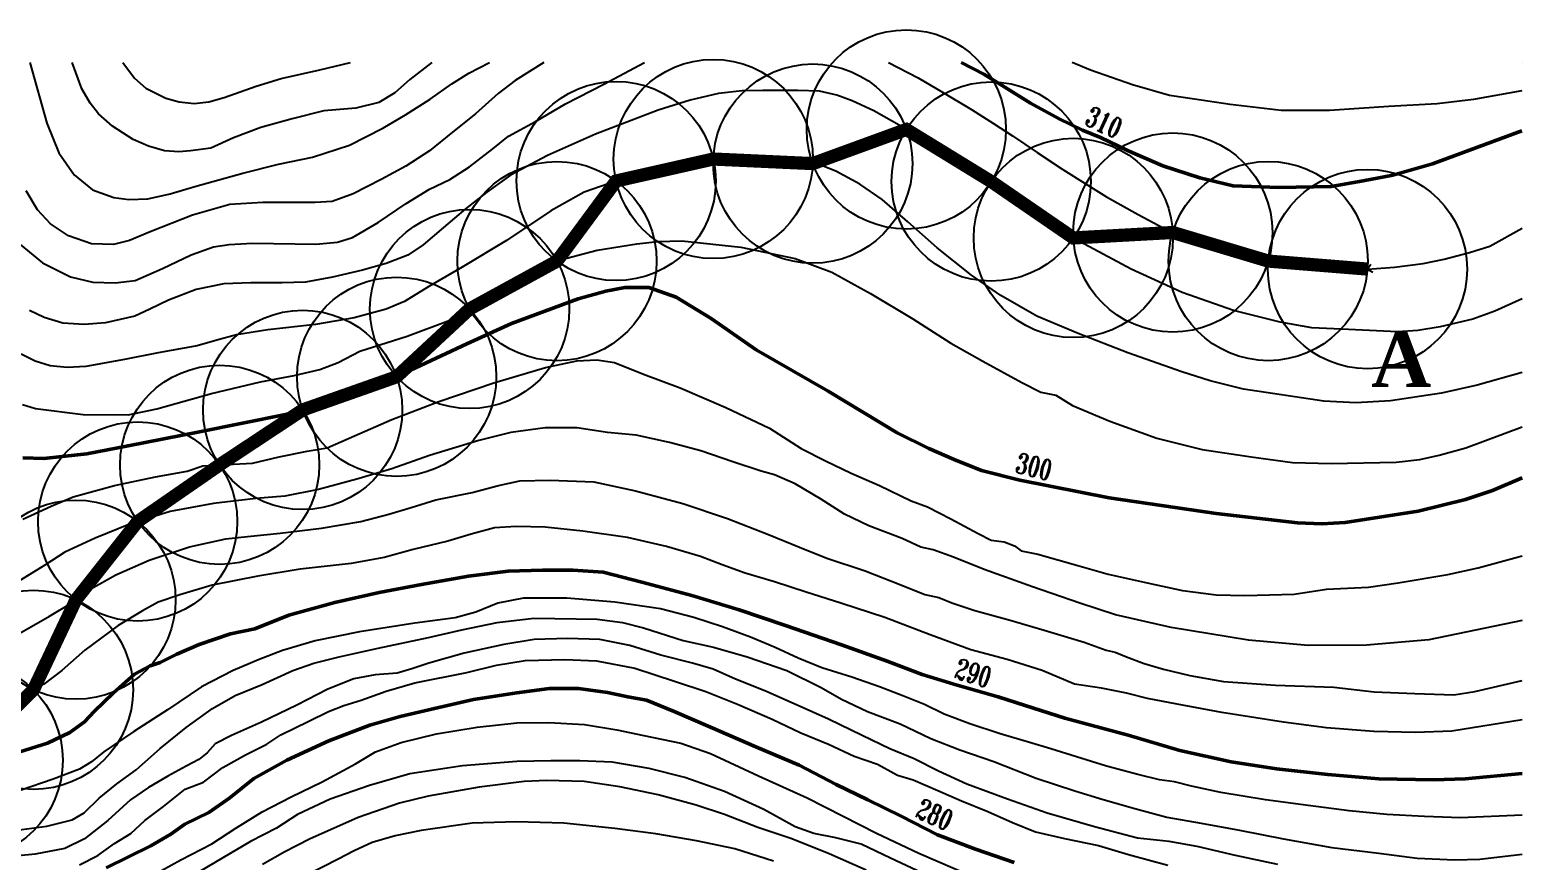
# Model space of a CAD drawing. Header units: millimetres. Extents: x 2268 to 10992, y 389 to 3530.
# Drawn here: x 2553 to 3118, y 1330 to 1645 of the extents above; entities that cross this region are included whole.
import ezdxf
from ezdxf.enums import TextEntityAlignment as Align

# ---------------------------------------------------------------- set-up
doc = ezdxf.new("R2010")
doc.units = ezdxf.units.MM
doc.layers.get('0').update_dxf_attribs({"true_color": 0xd9d9d9})
doc.layers.add('cerchi', color=101, linetype='Continuous')
doc.layers.add('tracciolino 1', color=140, linetype='Continuous')
doc.layers.add('linee rosse', color=7, linetype='Continuous', lineweight=50, true_color=0xffc2c2)
doc.layers.add('testo', color=7, linetype='Continuous', true_color=0x990000)
doc.styles.get("Standard").update_dxf_attribs({"font": 'times.ttf'})
doc.styles.add('TRIPLEX', font='romant', dxfattribs={"width": 0.86, "height": 10})

msp = doc.modelspace()

# ---------------------------------------------------------------- linework, layer by layer
at = {"ltscale": 0.5, "transparency": 33554687}
msp.add_line((3118.1277, 1632.13514), (3118.1277, 1632.13514), dxfattribs=at)
at = {"linetype": 'ByBlock', "ltscale": 0.5, "transparency": 33554687}
for p, q in [((3057.52151, 1555.02438), (3061.58678, 1552.77348)), ((3058.22938, 1551.9902), (3060.87891, 1555.80766))]:
    msp.add_line(p, q, dxfattribs=at)
at = {"transparency": 33554687}
for points in [[(2547.00224, 1565.02807), (2557.61732, 1556.25022), (2568.16436, 1551.01072), (2576.60199, 1548.96936), (2585.14168, 1548.66316), (2592.62668, 1549.58177), (2603.0036, 1554.17483), (2613.92488, 1559.24422), (2622.32849, 1562.34028), (2628.23143, 1563.27165), (2637.09434, 1563.66717), (2661.11436, 1563.39498), (2669.35211, 1564.13073), (2674.9616, 1565.8106), (2684.72611, 1571.59445), (2695.37522, 1578.7052), (2704.18709, 1584.18285), (2711.8422, 1587.8573), (2719.29317, 1592.62048), (2728.13907, 1599.49306), (2734.09304, 1604.1882), (2744.29985, 1609.83596), (2755.69746, 1616.47039), (2770.17411, 1623.95538), (2785.58078, 1632.13514)], [(2747.49869, 1632.13514), (2736.59526, 1625.2963), (2730.19745, 1620.45104), (2721.64074, 1612.76192), (2712.93093, 1605.82129), (2704.18709, 1598.6425), (2695.17108, 1592.89266), (2685.81484, 1587.78926), (2675.19976, 1582.34563), (2667.27247, 1579.52174), (2660.91023, 1579.07945), (2652.33651, 1579.07945), (2641.075, 1579.07945), (2628.58867, 1578.39899), (2614.33316, 1574.35029), (2598.37651, 1567.95403), (2590.55129, 1564.72187), (2584.39319, 1563.22487), (2576.15969, 1563.49705), (2567.38184, 1566.45703), (2560.64534, 1570.98205), (2555.60999, 1576.32361), (2551.35715, 1583.53642)], [(2552.77577, 1632.13514), (2559.25585, 1609.15605), (2563.72112, 1597.92469), (2569.58392, 1589.57361), (2576.53748, 1583.88124), (2584.5477, 1581.01801), (2590.30824, 1580.24255), (2597.5004, 1580.5408), (2605.95374, 1582.45388), (2615.22515, 1585.21059), (2633.4271, 1590.22124), (2646.99335, 1593.69802), (2659.87788, 1596.25448), (2673.81908, 1600.82201), (2686.46501, 1607.29836), (2695.05469, 1612.37718), (2704.46244, 1618.23998), (2712.69423, 1624.03461), (2719.07772, 1628.07381), (2726.93031, 1632.13514)], [(2705.08179, 1632.13514), (2696.74182, 1625.67444), (2691.03254, 1620.69418), (2684.93113, 1617.04697), (2676.2051, 1614.83138), (2664.13864, 1613.80879), (2652.14035, 1610.84331), (2640.2784, 1607.53696), (2629.88215, 1603.61706), (2621.36064, 1599.69717), (2613.6231, 1598.6405), (2609.15357, 1598.2826), (2603.84041, 1598.6405), (2597.69213, 1600.4428), (2591.8762, 1603.0376), (2584.12566, 1608.08234), (2578.82538, 1612.71804), (2575.59015, 1616.70611), (2572.50522, 1622.1751), (2568.78813, 1632.13514)], [(2587.97132, 1632.13514), (2592.4306, 1626.2521), (2596.64825, 1622.43257), (2604.28353, 1618.6831), (2609.38365, 1617.30261), (2615.02063, 1616.63794), (2620.58518, 1617.25149), (2626.40538, 1618.88762), (2638.54001, 1623.14837), (2647.98185, 1626.07977), (2662.62181, 1629.43725), (2674.24044, 1632.13514)], [(2878.06624, 1632.13514), (2889.26028, 1626.32891), (2898.50772, 1620.9784), (2909.51406, 1614.36098), (2917.8156, 1608.9854), (2924.99439, 1604.32429), (2934.35063, 1598.06411), (2944.11514, 1591.5998), (2952.58679, 1586.32628), (2960.61615, 1581.2569), (2972.66018, 1574.52041), (2984.29594, 1568.3623), (2994.02643, 1564.44969), (3004.81163, 1561.21753), (3016.58348, 1557.98538), (3025.25927, 1556.28424), (3036.14653, 1555.63781), (3049.10918, 1554.14081), (3059.55415, 1553.89893), (3069.829, 1554.67027), (3080.64822, 1556.02468), (3088.5755, 1557.69073), (3098.16831, 1560.21191), (3105.86894, 1562.63477), (3118.1488, 1569.45248)], [(3118.08461, 1621.46023), (3099.66375, 1618.19591), (3085.89339, 1616.48171), (3067.61752, 1615.44971), (3045.16255, 1613.95271), (3026.89236, 1614.02075), (3007.49942, 1616.30028), (2990.62417, 1618.71589), (2984.50008, 1619.70255), (2970.55078, 1623.75125), (2954.66218, 1629.28445), (2947.64391, 1632.13514)], [(3118.14599, 1542.58367), (3107.80843, 1537.9013), (3099.40168, 1534.91718), (3087.1154, 1532.04307), (3078.64928, 1530.64176), (3070.93544, 1530.12079), (3052.37536, 1531.00538), (3038.52812, 1531.65181), (3026.51811, 1533.76122), (3008.75826, 1538.25221), (2989.39935, 1544.98871), (2970.07446, 1553.83461), (2948.81027, 1565.26623), (2938.12715, 1571.86664), (2934.41867, 1574.14616), (2927.78425, 1579.96404), (2918.15582, 1586.39433), (2906.99638, 1592.82462), (2895.29257, 1600.34363), (2882.97636, 1607.93069), (2872.56541, 1613.81662), (2864.33192, 1617.59314), (2858.48002, 1619.83864), (2851.87961, 1621.26759), (2843.71417, 1621.53977), (2830.44532, 1621.53977), (2822.68814, 1621.39517), (2813.70615, 1620.383), (2802.88693, 1617.86107), (2790.8429, 1614.0888), (2767.06104, 1605.00474), (2748.82487, 1596.97538), (2734.84154, 1589.42235), (2725.85955, 1583.09413), (2717.76215, 1576.69786), (2709.52866, 1569.65516), (2701.73746, 1563.05476), (2695.91958, 1559.21019), (2687.75413, 1556.01206), (2678.84019, 1553.46036), (2667.47661, 1550.84061), (2657.23578, 1549.00338), (2648.32183, 1548.66316), (2636.44791, 1548.66316), (2626.27512, 1548.32293), (2615.76211, 1546.1795), (2605.2491, 1542.16482), (2598.17238, 1538.76255), (2592.49059, 1536.00671), (2581.39919, 1533.55708), (2573.40385, 1532.8426), (2565.20439, 1533.35294), (2558.17445, 1535.56867), (2552.65001, 1538.21819)], [(3118.14599, 1514.7733), (3101.16325, 1509.95565), (3087.58519, 1506.84035), (3068.22993, 1503.95734), (3055.15246, 1503.17481), (3043.01912, 1503.82125), (3012.60283, 1508.44833), (2999.98891, 1511.5529), (2989.26326, 1514.91264), (2968.71355, 1522.1935), (2949.93302, 1529.5424), (2934.28258, 1536.07476), (2920.6735, 1543.83193), (2909.58211, 1551.55509), (2896.48337, 1562.00005), (2885.42599, 1571.83261), (2875.6955, 1580.27024), (2867.1558, 1586.0541), (2858.07174, 1590.98739), (2853.32983, 1592.88416), (2847.49069, 1594.32161), (2830.51336, 1595.9547), (2811.42663, 1595.58045), (2794.82355, 1592.38232), (2778.01634, 1588.36764), (2762.77418, 1583.0601), (2750.15176, 1575.94936), (2733.37857, 1564.75589), (2716.60538, 1554.58311), (2703.91491, 1547.30225), (2694.72879, 1541.65448), (2687.82218, 1538.72853), (2675.60803, 1535.42833), (2660.94425, 1532.8426), (2642.94624, 1530.90331), (2631.10635, 1529.03206), (2623.55331, 1527.02472), (2616.20441, 1524.84727), (2601.33649, 1522.22752), (2588.64602, 1519.67582), (2574.01626, 1516.98803), (2566.91403, 1516.58401), (2560.47523, 1517.22619), (2554.74241, 1518.99962), (2549.51992, 1521.61511)], [(2550.03452, 1502.56666), (2554.89551, 1501.03138), (2572.92754, 1498.85393), (2590.07498, 1498.71784), (2600.86017, 1500.99736), (2621.54597, 1506.7472), (2640.12236, 1511.13612), (2652.91489, 1513.58576), (2662.67941, 1515.83126), (2669.58601, 1518.55307), (2677.78548, 1522.80591), (2695.68142, 1528.4877), (2711.29784, 1534.27156), (2719.32719, 1538.76255), (2725.31519, 1543.04941), (2735.59004, 1548.86729), (2743.89158, 1553.49438), (2753.79218, 1557.44101), (2767.74149, 1561.04742), (2782.67745, 1563.49705), (2790.63026, 1564.37739), (2799.75685, 1564.6198), (2822.10976, 1562.23821), (2842.65946, 1557.88331), (2856.64279, 1552.67784), (2871.20451, 1544.61446), (2887.29724, 1535.0881), (2901.65482, 1525.83393), (2913.7669, 1519.02939), (2928.56677, 1510.89797), (2935.84763, 1507.29156), (2941.49539, 1506.10077), (2947.75557, 1502.22218), (2961.97706, 1496.23418), (2979.70288, 1489.80389), (2996.95239, 1485.58508), (3015.42671, 1482.7612), (3031.1452, 1480.68581), (3045.843, 1480.27754), (3070.37336, 1480.75386), (3079.33196, 1481.7958), (3086.72127, 1483.37361), (3096.82448, 1486.15391), (3118.14599, 1494.18441)], [(2550.13233, 1459.14945), (2560.8835, 1464.04871), (2569.117, 1467.65512), (2584.8695, 1471.976), (2600.31581, 1475.17414), (2612.32582, 1477.35159), (2618.34784, 1479.42697), (2627.39787, 1479.86927), (2637.16239, 1480.37961), (2647.26713, 1482.82924), (2657.78014, 1484.97267), (2665.43525, 1486.23151), (2675.74412, 1490.68849), (2689.96561, 1496.88062), (2707.75948, 1503.68515), (2728.58137, 1510.86394), (2748.17844, 1516.57976), (2759.95029, 1519.09744), (2767.57138, 1519.47169), (2774.2058, 1518.51905), (2785.19513, 1514.02805), (2799.17846, 1508.95867), (2816.42797, 1501.43966), (2832.963, 1493.58041), (2845.00703, 1485.99335), (2854.19316, 1481.2642), (2863.92365, 1476.60309), (2874.70884, 1471.87393), (2886.71885, 1466.05605), (2892.87696, 1463.8786), (2901.65482, 1459.25151), (2912.09978, 1453.67179), (2917.03308, 1451.22216), (2921.8643, 1450.60975), (2925.81093, 1449.11275), (2928.39666, 1447.20748), (2934.69085, 1445.84657), (2949.79693, 1441.59374), (2961.33062, 1438.29353), (2976.02843, 1435.02736), (2989.43337, 1432.13543), (3002.2259, 1430.53636), (3013.11317, 1430.26418), (3031.82565, 1430.7405), (3044.00577, 1432.64577), (3059.96242, 1433.39427), (3071.15127, 1435.02736), (3089.95167, 1438.26557), (3101.54237, 1440.73905), (3118.14599, 1445.3242)], [(3118.10554, 1420.78958), (3082.82567, 1413.508), (3059.1799, 1411.44963), (3037.09917, 1411.34756), (3014.5081, 1413.3549), (2985.14651, 1418.11808), (2964.05244, 1422.91528), (2950.57945, 1427.3042), (2932.61547, 1433.56438), (2914.31126, 1440.06271), (2902.70952, 1444.72382), (2895.05441, 1447.51368), (2890.32526, 1448.60241), (2883.28256, 1451.83457), (2870.5921, 1456.69981), (2861.40597, 1461.08874), (2852.35593, 1466.80455), (2842.72751, 1472.52037), (2834.93631, 1475.99068), (2829.79889, 1477.31757), (2819.04771, 1480.92397), (2806.93563, 1485.07474), (2795.12976, 1488.17081), (2782.50734, 1490.92664), (2771.6541, 1491.94732), (2759.98431, 1493.7165), (2748.04235, 1493.81857), (2735.01166, 1492.04939), (2722.83153, 1488.95333), (2704.15307, 1483.23751), (2689.93159, 1478.23618), (2676.69676, 1474.25552), (2662.067, 1470.34291), (2649.41056, 1467.85926), (2638.35318, 1467.04271), (2622.39654, 1465.0694), (2605.92955, 1462.00735), (2590.92554, 1457.44831), (2577.55462, 1451.93664), (2566.02093, 1446.62909), (2558.46789, 1441.6958), (2548.56729, 1435.67379)], [(2548.05695, 1415.46431), (2560.16903, 1422.37091), (2568.64068, 1427.47432), (2575.88751, 1432.81588), (2585.27778, 1438.12342), (2598.00226, 1443.66912), (2613.21041, 1448.70448), (2627.02362, 1451.76652), (2635.22309, 1452.54904), (2647.60735, 1453.80788), (2663.22377, 1455.71315), (2678.15973, 1458.26486), (2688.74079, 1461.02069), (2697.24647, 1463.64044), (2706.56868, 1466.53237), (2720.3819, 1469.28821), (2730.31652, 1471.94198), (2738.3799, 1473.64311), (2749.87957, 1473.94932), (2766.44863, 1473.30289), (2782.26918, 1469.90062), (2800.19914, 1465.0694), (2817.14244, 1459.45565), (2832.65679, 1453.29754), (2844.32658, 1448.53437), (2854.73752, 1444.3836), (2869.26521, 1439.55237), (2882.70418, 1434.3469), (2891.78824, 1430.57038), (2897.1298, 1429.48166), (2902.13114, 1427.50834), (2910.84095, 1424.58239), (2924.21186, 1420.94196), (2937.0044, 1417.13142), (2952.17852, 1412.6064), (2960.58213, 1409.57838), (2963.91635, 1408.72781), (2968.30528, 1407.02668), (2974.90568, 1404.509), (2982.32263, 1402.36557), (2992.29128, 1399.91593), (3005.04979, 1397.70446), (3024.71491, 1396.24148), (3046.82966, 1395.52701), (3062.10585, 1393.75783), (3077.51813, 1393.07737), (3092.30099, 1392.63508), (3100.27272, 1393.9061), (3118.10554, 1398.10815)], [(3118.10554, 1383.10872), (3091.49333, 1378.82186), (3077.72226, 1378.41359), (3062.00378, 1378.68577), (3044.00577, 1380.0807), (3027.7089, 1382.29218), (3004.40336, 1385.96663), (2987.49408, 1389.06269), (2976.19854, 1391.24015), (2968.23723, 1393.21346), (2958.7449, 1395.15276), (2948.53809, 1396.68378), (2936.28992, 1401.82121), (2923.08912, 1406.04002), (2909.30992, 1409.71447), (2893.8296, 1415.32822), (2876.7502, 1421.86057), (2860.07908, 1427.33823), (2846.84426, 1431.52302), (2834.83424, 1435.40161), (2823.77687, 1438.66778), (2815.06706, 1441.83189), (2806.90161, 1444.96198), (2793.93896, 1448.77252), (2779.13909, 1452.27686), (2762.33188, 1454.65845), (2748.04235, 1456.12143), (2737.019, 1456.39361), (2728.7855, 1455.88327), (2720.00765, 1453.46766), (2711.0937, 1450.88193), (2698.02899, 1447.6838), (2687.03966, 1444.6898), (2674.48528, 1442.34224), (2655.22844, 1440.19881), (2639.1357, 1437.61308), (2621.81815, 1434.10874), (2609.63803, 1430.50234), (2601.40453, 1427.71248), (2595.38252, 1424.4463), (2586.16237, 1418.86658), (2573.60799, 1409.57838), (2564.9322, 1401.88925), (2558.0256, 1396.7178), (2551.08497, 1392.83921)]]:
    msp.add_lwpolyline(points, dxfattribs=at)
at = {"transparency": 33554687, "flags": 128}
for points in [[(3118.11932, 1346.97662), (3094.78742, 1346.00697), (3081.09462, 1346.56835), (3066.93707, 1347.2488), (3052.64754, 1348.67776), (3037.06514, 1350.65107), (3020.93839, 1352.86255), (3003.96106, 1355.61839), (2992.90369, 1357.96595), (2986.4734, 1359.70111), (2980.72356, 1360.41559), (2972.59214, 1362.45695), (2960.61615, 1365.62106), (2949.28659, 1369.1254), (2939.62415, 1372.15342), (2931.08445, 1374.70512), (2920.3673, 1377.90325), (2908.93567, 1381.64575), (2899.20518, 1385.35422), (2891.75421, 1388.96063), (2883.52072, 1392.29485), (2874.6408, 1395.6631), (2864.19583, 1399.37157), (2852.79823, 1402.90993), (2843.81624, 1406.51634), (2835.10643, 1410.56504), (2825.81823, 1414.4096), (2815.20315, 1418.32221), (2804.34991, 1421.8946), (2791.72749, 1425.1948), (2774.37591, 1427.67845), (2756.17377, 1429.17545), (2739.84288, 1429.17545), (2730.04434, 1427.37225), (2721.77683, 1423.93596), (2713.88356, 1421.72448), (2698.67542, 1419.71714), (2677.71744, 1416.45096), (2660.84218, 1413.01467), (2648.52597, 1409.37424), (2639.64604, 1406.006), (2629.77946, 1401.82121), (2617.80347, 1395.69712), (2604.94289, 1386.95329), (2592.15036, 1378.78784), (2580.8208, 1371.06469), (2576.05762, 1367.25415), (2571.63467, 1364.49831), (2561.632, 1360.61972), (2549.14567, 1356.43493)], [(2542.137, 1340.58035), (2559.25041, 1342.92792), (2568.77677, 1345.24146), (2573.33581, 1347.96328), (2579.05162, 1353.50898), (2585.72007, 1358.88456), (2593.03495, 1364.26015), (2602.08499, 1372.28951), (2611.95157, 1380.25082), (2621.95424, 1387.46363), (2630.56198, 1392.32887), (2640.76879, 1396.51366), (2652.43858, 1401.88925), (2660.33184, 1404.61107), (2669.96026, 1406.95863), (2684.69209, 1410.29286), (2703.7448, 1414.37558), (2716.46929, 1417.30153), (2729.84021, 1420.02335), (2743.65342, 1421.62241), (2767.67344, 1421.31621), (2777.29336, 1420.03611), (2785.22915, 1418.01601), (2800.33523, 1413.25283), (2811.76686, 1410.66711), (2824.59341, 1407.02668), (2839.59742, 1401.85523), (2852.62811, 1395.42494), (2860.2492, 1391.00199), (2870.11578, 1386.30686), (2882.46602, 1381.5777), (2894.1358, 1376.10005), (2905.09111, 1371.74514), (2917.98571, 1367.39024), (2934.04442, 1361.09604), (2948.64016, 1356.26482), (2959.42535, 1352.99864), (2971.36732, 1349.59637), (2983.51342, 1346.26214), (2996.47607, 1343.98262), (3011.0718, 1341.36288), (3027.74293, 1338.13072), (3046.01311, 1334.83052), (3063.80698, 1332.61904), (3078.38869, 1330.75581), (3092.70541, 1330.14143), (3102.17172, 1330.36244), (3118.11932, 1332.26971)], [(3025.53145, 1328.40023), (3009.50676, 1331.76848), (2994.97907, 1335.20477), (2984.39801, 1337.07602), (2972.45605, 1338.26681), (2956.15918, 1342.65574), (2938.22921, 1347.79317), (2923.22521, 1353.06668), (2907.74488, 1358.7825), (2897.02773, 1363.74981), (2887.8416, 1368.34287), (2878.62145, 1372.18744), (2868.04039, 1377.25682), (2855.34993, 1383.41493), (2843.47601, 1388.75649), (2831.26186, 1394.09805), (2820.13644, 1398.58905), (2811.63077, 1402.29752), (2803.87359, 1404.61107), (2791.82956, 1407.70713), (2780.09173, 1411.24549), (2768.76217, 1413.52501), (2756.41193, 1413.93328), (2743.85756, 1413.59306), (2732.35789, 1411.68779), (2717.25181, 1408.42161), (2703.91491, 1404.61107), (2697.51865, 1402.43361), (2691.9049, 1400.80052), (2683.60336, 1400.22214), (2675.47194, 1398.62307), (2665.63938, 1394.74448), (2653.86753, 1388.75649), (2640.53063, 1382.3262), (2629.20107, 1377.25682), (2622.97492, 1374.05869), (2619.91288, 1370.58837), (2616.81681, 1368.17276), (2611.98559, 1365.65508), (2605.04496, 1361.81052), (2597.7641, 1357.52366), (2590.92554, 1352.82852), (2582.35182, 1345.0033), (2573.50592, 1338.06267), (2566.05495, 1334.3542), (2554.79344, 1332.24479), (2535.33246, 1330.33952)], [(2571.63467, 1328.26414), (2578.54128, 1331.8025), (2584.80146, 1336.25947), (2591.02761, 1340.03599), (2596.33515, 1344.96928), (2603.34383, 1350.34487), (2611.57732, 1356.94527), (2618.51795, 1359.59904), (2625.90087, 1365.07669), (2634.44057, 1369.83987), (2642.60602, 1373.88857), (2647.87953, 1377.529), (2658.49462, 1382.66643), (2665.87754, 1386.34088), (2671.76347, 1388.55235), (2678.2618, 1390.66176), (2687.72011, 1394.06403), (2698.60737, 1397.1601), (2718.27249, 1401.10673), (2729.534, 1403.86257), (2740.45529, 1405.63175), (2755.4593, 1405.97197), (2767.46931, 1405.52968), (2781.96298, 1402.77384), (2796.96698, 1397.84055), (2808.90895, 1393.85989), (2820.88494, 1389.06269), (2834.0177, 1383.41493), (2844.87094, 1378.24348), (2855.34993, 1373.88857), (2865.01237, 1369.39758), (2873.85828, 1366.33553), (2881.5474, 1362.21879), (2887.36529, 1360.41559), (2896.72153, 1356.40091), (2905.77156, 1352.42025), (2915.74021, 1348.37155), (2924.99439, 1344.22078), (2933.77224, 1340.68242), (2944.72755, 1338.16474), (2957.62215, 1335.57902), (2969.01975, 1332.14273), (2983.88767, 1328.09402)], [(2598.9549, 1324.11337), (2610.01227, 1330.16941), (2621.64804, 1336.1574), (2630.76612, 1342.1454), (2640.76879, 1348.30351), (2651.79214, 1354.01932), (2663.49595, 1359.70111), (2676.11837, 1366.50565), (2683.67141, 1370.99664), (2693.4019, 1374.535), (2706.77282, 1377.83521), (2722.21912, 1380.35288), (2737.29118, 1381.98597), (2749.34797, 1382.13482), (2762.91027, 1381.33954), (2775.18395, 1379.39174), (2785.36525, 1377.18877), (2799.41662, 1374.36489), (2810.61009, 1370.35021), (2828.84625, 1361.91258), (2847.28655, 1353.57702), (2860.92965, 1346.67042), (2873.48403, 1340.24013), (2889.57676, 1332.65307), (2910.63681, 1323.60303)], [(2892.84294, 1324.21544), (2878.89363, 1330.71377), (2867.73419, 1336.05534), (2858.13979, 1338.4029), (2849.80423, 1340.03599), (2842.69349, 1342.65574), (2830.81957, 1349.15407), (2815.91763, 1356.06068), (2800.91362, 1361.30018), (2787.40661, 1364.70244), (2773.35523, 1367.11806), (2761.07304, 1367.59437), (2750.15176, 1367.59437), (2737.22313, 1367.32219), (2716.67342, 1365.72313), (2696.7021, 1362.66108), (2681.49396, 1358.30618), (2666.55799, 1353.13473), (2654.20776, 1347.35087), (2646.21242, 1342.1454), (2636.41389, 1337.04199), (2625.9349, 1330.91791), (2616.91888, 1325.5083)], [(2869.5753, 1326.15657), (2855.60002, 1332.39431), (2841.48839, 1338.12077), (2828.56977, 1342.38153), (2815.99202, 1347.25584), (2805.15265, 1350.83487), (2790.83651, 1354.6866), (2776.34994, 1357.82251), (2762.71551, 1359.83359), (2748.5698, 1360.20854), (2740.08237, 1359.83359), (2723.00526, 1357.65208), (2703.61029, 1354.27756), (2692.77093, 1351.61885), (2677.1936, 1346.131), (2658.65079, 1337.98443), (2649.31121, 1333.11012), (2640.85786, 1328.30399)], [(2834.50075, 1329.56517), (2819.84374, 1334.23496), (2805.32308, 1337.33679), (2789.98436, 1339.96142), (2774.40703, 1341.9725), (2755.04615, 1344.01766), (2737.0828, 1344.46078), (2720.38063, 1343.94949), (2700.98567, 1341.18852), (2691.18593, 1339.16466), (2682.51102, 1336.65507), (2675.60008, 1333.58733), (2669.55832, 1330.31507), (2657.90089, 1324.38409)]]:
    msp.add_lwpolyline(points, dxfattribs=at)
at = {"layer": 'cerchi'}
for centre in [(2884.83482, 1606.78584), (2811.68719, 1595.58556), (2849.38337, 1593.85568), (2774.87788, 1587.27479), (2917.00344, 1587.05835), (2948.11169, 1565.69784), (2985.79109, 1567.7611), (2752.46853, 1556.91337), (3021.94063, 1556.93496), (3059.55415, 1553.89893), (2719.36847, 1538.79211), (2691.72578, 1513.10405), (2656.13914, 1500.55077), (2624.66337, 1479.73563), (2593.62794, 1458.26945), (2570.2414, 1428.65419), (2554.12009, 1394.53531), (2527.47554, 1367.81337)]:
    msp.add_circle(centre, 37.73585, dxfattribs=at)
at = {"layer": 'linee rosse', "transparency": 33554687}
for points in [[(3118.08461, 1606.23527), (3084.20359, 1593.70921), (3069.18257, 1589.49039), (3057.95508, 1587.27892), (3045.74093, 1585.23755), (3026.00777, 1584.79526), (3008.62217, 1585.37365), (2996.0678, 1588.43569), (2981.9824, 1593.02875), (2968.67953, 1598.77859), (2958.33663, 1603.7459), (2951.53209, 1606.46772), (2942.72021, 1610.75458), (2931.83295, 1616.81062), (2922.20453, 1622.81562), (2914.16105, 1627.77705), (2905.64094, 1632.13514)], [(3118.14599, 1474.8247), (3106.88003, 1470.04528), (3096.69129, 1466.55484), (3078.76834, 1462.1516), (3051.04847, 1457.89061), (3042.27062, 1457.37176), (3033.08449, 1457.82256), (3002.19188, 1461.29288), (2961.70487, 1467.28087), (2927.88632, 1473.94932), (2913.25656, 1477.62377), (2902.9817, 1481.70649), (2893.33627, 1485.88278), (2881.34327, 1491.84526), (2855.21384, 1507.69983), (2827.92764, 1523.35027), (2810.91629, 1535.12212), (2797.57939, 1543.28757), (2787.30454, 1546.89398), (2778.18646, 1546.89398), (2770.93112, 1545.55008), (2760.5627, 1542.67516), (2735.24982, 1533.2849), (2718.37456, 1525.52772), (2689.18309, 1511.91865), (2670.4706, 1504.29756), (2649.64871, 1498.85393), (2616.98693, 1492.25353), (2589.97291, 1486.94599), (2574.39051, 1483.88395), (2565.06829, 1482.86327), (2558.00008, 1482.08925), (2550.16635, 1482.38695)], [(2548.97556, 1370.99664), (2559.43754, 1374.26282), (2567.96022, 1378.34555), (2573.45064, 1382.45379), (2577.18037, 1386.30686), (2584.49525, 1393.38358), (2592.42254, 1400.39225), (2598.34249, 1403.65843), (2602.15303, 1404.8152), (2608.41321, 1408.04736), (2616.85084, 1411.65376), (2628.75878, 1415.70246), (2637.94491, 1417.67578), (2650.90755, 1422.81321), (2668.29315, 1427.64443), (2685.16841, 1431.3529), (2701.15907, 1434.44897), (2718.95294, 1437.57906), (2733.92293, 1439.51835), (2747.02167, 1439.85858), (2758.52134, 1439.85858), (2769.98699, 1439.11008), (2784.68479, 1435.26551), (2803.53336, 1430.19613), (2821.53137, 1424.78652), (2839.05306, 1418.93462), (2860.21517, 1411.51767), (2877.63479, 1405.42761), (2890.8356, 1400.35823), (2904.13847, 1396.30953), (2919.65282, 1391.9206), (2929.89365, 1388.6204), (2944.93169, 1383.78918), (2968.84964, 1377.35889), (2988.48074, 1371.54101), (3007.90769, 1367.28817), (3025.08916, 1364.60038), (3044.58416, 1362.49097), (3063.90905, 1360.78984), (3084.71393, 1360.44961), (3096.5685, 1360.74868), (3118.10554, 1362.84217)]]:
    msp.add_lwpolyline(points, dxfattribs=at)
at = {"layer": 'linee rosse', "transparency": 33554687, "flags": 128}
msp.add_lwpolyline([(2925.64082, 1329.14873), (2911.04508, 1334.11604), (2896.58544, 1339.52565), (2882.87429, 1346.63639), (2870.25187, 1352.7945), (2858.20784, 1358.64641), (2844.25853, 1365.92726), (2827.75752, 1372.96996), (2810.64411, 1380.42093), (2796.93296, 1386.30686), (2786.3519, 1390.62774), (2779.27518, 1391.81853), (2771.62008, 1393.48565), (2760.66477, 1395.05069), (2749.67544, 1395.05069), (2737.25715, 1393.4176), (2720.85822, 1390.8659), (2706.05834, 1387.49765), (2693.0957, 1384.40159), (2681.63005, 1381.10138), (2665.97961, 1375.24948), (2650.09101, 1367.86656), (2637.67273, 1360.95995), (2628.4866, 1353.61105), (2620.55931, 1348.09937), (2611.50927, 1343.6424), (2606.13369, 1339.8999), (2598.54663, 1335.44293), (2581.67137, 1327.03932)], dxfattribs=at)
at = {"layer": 'tracciolino 1', "const_width": 5}
msp.add_lwpolyline([(2527.47554, 1367.81337), (2554.12009, 1394.53531), (2570.2414, 1428.65419), (2593.62794, 1458.26945), (2624.66337, 1479.73563), (2656.13914, 1500.55077), (2691.72578, 1513.10405), (2719.32719, 1538.76255), (2752.46853, 1556.91337), (2774.87788, 1587.27479), (2811.68719, 1595.58556), (2849.38337, 1593.85568), (2884.83482, 1606.78584), (2917.00344, 1587.05835), (2948.11169, 1565.69784), (2985.79109, 1567.7611), (3021.94063, 1556.93496), (3059.55415, 1553.89893)], dxfattribs=at)

# ---------------------------------------------------------------- texts
at = {"transparency": 33554687, "style": 'TRIPLEX', "width": 0.688}
for s, rotation, p in [('310', 335.3764352, (2958.11223, 1606.01144)), ('300', 345.7499673, (2932.2706, 1475.34059)), ('290', 342.4744316, (2909.05269, 1397.21286)), ('280', 335.5560452, (2893.98781, 1343.80101))]:
    msp.add_text(s, height=7.666437, rotation=rotation, dxfattribs=at).set_placement(p, align=Align.CENTER)
at = {"layer": 'testo', "ltscale": 0.5, "transparency": 33554687, "insert": (3060.89064, 1530.12079), "char_height": 20.891217, "attachment_point": 1}
msp.add_mtext_dynamic_manual_height_columns('{\\fTimes New Roman|b1|i0|c0|p18;A}', width=38.8991261, gutter_width=68.72111, heights=[0], dxfattribs=at)

doc.saveas('drawing.dxf')
